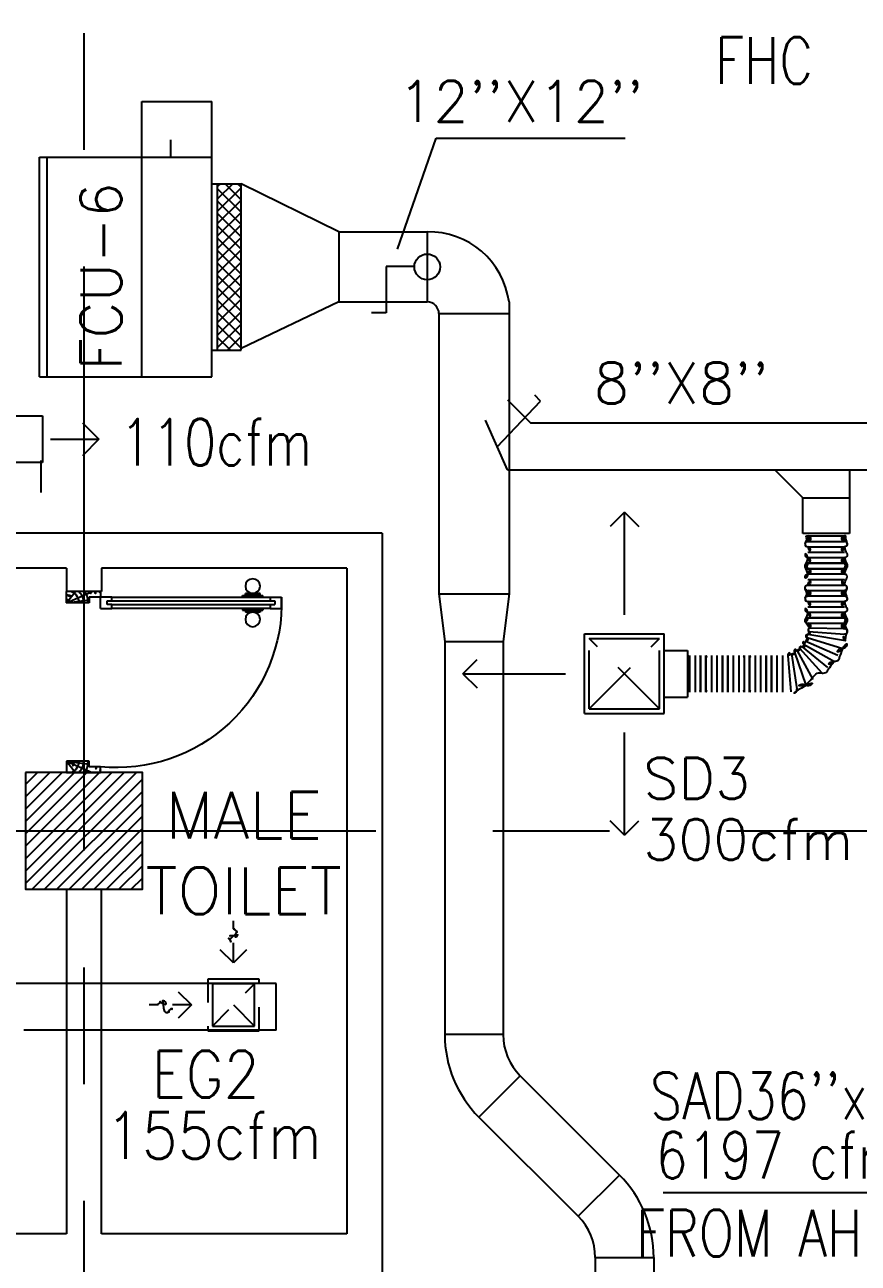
# Model space of a CAD drawing. Extents: x 417866230.2 to 417866327.8, y 43498045.5 to 43498135.4.
# Drawn here: x 417866255.94 to 417866259.51, y 43498098.47 to 43498103.77 of the extents above; entities that cross this region are included whole.
import ezdxf
from ezdxf.enums import TextEntityAlignment as Align

# ---------------------------------------------------------------- set-up
doc = ezdxf.new("R2010")
doc.units = 0
doc.header["$MEASUREMENT"] = 0
doc.linetypes.add('CENTERX2', pattern=[4, 2.5, -0.5, 0.5, -0.5])
doc.linetypes.add('HIDDEN', pattern=[0.375, 0.25, -0.125])
doc.layers.get('0').update_dxf_attribs({"linetype": 'CONTINUOUS'})
for name, color, linetype in [('AXES', 11, 'CENTERX2'), ('COL', 9, 'CONTINUOUS'), ('DOOR', 9, 'CONTINUOUS'), ('DUCT', 6, 'CONTINUOUS'), ('EXDUCT', 10, 'CONTINUOUS'), ('FCU', 6, 'CONTINUOUS'), ('FHC', 9, 'CONTINUOUS'), ('HAT', 12, 'CONTINUOUS'), ('M-AC-FLEX', 3, 'CONTINUOUS'), ('M-EGU.', 2, 'CONTINUOUS'), ('RM-NAME', 9, 'CONTINUOUS'), ('SCD', 2, 'CONTINUOUS'), ('SHAFT', 9, 'CONTINUOUS'), ('WALL', 4, 'CONTINUOUS')]:
    doc.layers.add(name, color=color, linetype=linetype)
doc.styles.add('ROMANS', font='ROMANS.shx', dxfattribs={"width": 0.6})

# ---------------------------------------------------------------- blocks, each defined once
blk = doc.blocks.new('RM1')
at = {"layer": 'RM-NAME', "style": 'ROMANS'}
for tag, p in [('ROOMNAME1', (0, 323.8)), ('ROOMNAME2', (0, 0))]:
    blk.add_attdef(tag, text='', height=200, dxfattribs=at).set_placement(p, align=Align.MIDDLE)
blk = doc.blocks.new('*X94')
at = {"color": 0}
for p, q in [((38539.2, 47926.1), (39014.2, 48401)), ((38539.2, 47979.1), (38961.1, 48401)), ((38539.2, 48032.1), (38908.1, 48401)), ((38539.2, 48085.2), (38855.1, 48401)), ((38539.2, 48138.2), (38802, 48401)), ((38539.2, 48191.2), (38749, 48401)), ((38539.2, 48244.3), (38696, 48401)), ((38539.2, 48297.3), (38642.9, 48401)), ((38539.2, 48350.3), (38589.9, 48401)), ((38567.2, 47901), (39039.2, 48373)), ((38620.2, 47901), (39039.2, 48320)), ((38673.3, 47901), (39039.2, 48267)), ((38726.3, 47901), (39039.2, 48213.9)), ((38779.3, 47901), (39039.2, 48160.9)), ((38832.4, 47901), (39039.2, 48107.9)), ((38885.4, 47901), (39039.2, 48054.8)), ((38938.4, 47901), (39039.2, 48001.8)), ((38991.5, 47901), (39039.2, 47948.8))]:
    blk.add_line(p, q, dxfattribs=at)
blk = doc.blocks.new('COL50')
at = {"layer": 'COL'}
blk.add_lwpolyline([(-250, 250), (-250, -250), (250, -250), (250, 250)], close=True, dxfattribs=at)
blk = doc.blocks.new('A$C3CD36B94')
at = {"layer": 'DOOR', "color": 0, "linetype": 'ByBlock'}
for p, q in [((105.9, 950.4), (55.9, 950.4)), ((55.9, 800.4), (55.9, 950.4)), ((105.9, 850.4), (105.9, 950.4)), ((805.9, 950.4), (855.9, 950.4)), ((805.9, 850.4), (805.9, 950.4)), ((855.9, 800.4), (855.9, 950.4)), ((855.9, 950.4), (855.9, 800.4)), ((80.9, 850.4), (105.9, 850.4)), ((80.9, 800.4), (80.9, 850.4)), ((830.9, 850.4), (805.9, 850.4)), ((830.9, 800.4), (830.9, 850.4)), ((55.9, 800.4), (80.9, 800.4)), ((130.9, 800.4), (80.9, 800.4)), ((80.9, 750.4), (80.9, 800.4)), ((113.9, 770.4), (97.9, 770.4)), ((97.9, 770.4), (97.9, 750.4)), ((113.9, 750.4), (113.9, 770.4)), ((130.9, 800.4), (130.9, 750.4)), ((855.9, 800.4), (830.9, 800.4)), ((97.9, 750.4), (80.9, 750.4)), ((130.9, 750.4), (113.9, 750.4)), ((73.7, 172.8), (73.7, 82.8)), ((80.9, 172.8), (73.7, 172.8)), ((130.9, 172.8), (138.1, 172.8)), ((138.1, 172.8), (138.1, 82.8)), ((64.7, 95.4), (64.7, 160.2)), ((73.7, 160.2), (64.7, 160.2)), ((73.7, 95.4), (73.7, 160.2)), ((138.1, 95.4), (138.1, 160.2)), ((138.1, 160.2), (147.1, 160.2)), ((147.1, 95.4), (147.1, 160.2)), ((73.7, 95.4), (64.7, 95.4)), ((80.9, 82.8), (73.7, 82.8)), ((130.9, 82.8), (138.1, 82.8)), ((138.1, 95.4), (147.1, 95.4)), ((80.9, 50.4), (80.9, 0.4)), ((80.9, 50.4), (97.9, 50.4)), ((130.9, 0.4), (80.9, 0.4)), ((80.9, 0.4), (130.9, 0.4)), ((97.9, 50.4), (97.9, 30.4)), ((97.9, 30.4), (113.9, 30.4)), ((113.9, 50.4), (113.9, 30.4)), ((113.9, 50.4), (130.9, 50.4)), ((130.9, 50.4), (130.9, 0.4))]:
    blk.add_line(p, q, dxfattribs=at)
at = {"layer": 'DOOR', "color": 9, "linetype": 'ByBlock'}
for p, q in [((105.9, 950.4), (55.9, 910.3)), ((105.9, 950.4), (55.9, 836.7)), ((105.9, 950.4), (92.6, 850.4)), ((805.9, 950.4), (819.3, 850.4)), ((805.9, 950.4), (855.9, 836.7)), ((805.9, 950.4), (855.9, 910.3))]:
    blk.add_line(p, q, dxfattribs=at)
at = {"layer": 'DOOR', "linetype": 'ByBlock'}
for p, q in [((80.9, 750.4), (80.9, 50.4)), ((97.9, 750.4), (97.9, 50.4)), ((113.9, 750.4), (113.9, 50.4)), ((130.9, 50.4), (130.9, 750.4))]:
    blk.add_line(p, q, dxfattribs=at)
at = {"layer": 'DOOR', "color": 0, "linetype": 'ByBlock'}
for centre in [(32.4, 127.8), (179.5, 127.8)]:
    blk.add_circle(centre, 32.4, dxfattribs=at)
at = {"layer": 'DOOR', "color": 9, "linetype": 'ByBlock'}
for centre, radius, start, end in [((105.9, 950.4), 34.4, 180, 270), ((105.9, 950.4), 14.4, 180, 270), ((805.9, 950.4), 34.4, 270, 0), ((805.9, 950.4), 14.4, 270, 0), ((105.9, 950.4), 54.4, 203.2074, 270), ((105.9, 950.4), 74.4, 227.7764, 270), ((805.9, 950.4), 54.4, 270, 336.7926), ((805.9, 950.4), 74.4, 270, 312.2236), ((105.9, 950.4), 94.4, 238.0182, 270), ((105.9, 950.4), 114.4, 244.0838, 257.3774), ((105.9, 950.4), 134.4, 248.1598, 259.28), ((805.9, 950.4), 94.4, 270, 301.9818), ((805.9, 950.4), 134.4, 280.72, 291.8402), ((105.9, 950.4), 154.4, 251.1053, 256.2858), ((805.9, 950.4), 154.4, 283.7142, 288.8947)]:
    blk.add_arc(centre, radius, start, end, dxfattribs=at)
at = {"layer": 'DOOR', "linetype": 'HIDDEN', "ltscale": 0.5}
blk.add_arc((105.9, 728.6), 728.6, 268.0335, 5.6617, dxfattribs=at)
blk = doc.blocks.new('9RCD')
at = {"color": 2}
blk.add_line((0, 407), (0, 450), dxfattribs=at)
at = {"layer": 'M-EGU.'}
for p, q in [((0, 225), (0, 331.9)), ((0, 225), (-70.7, 295.7)), ((70.7, 295.7), (0, 225)), ((-295.7, 70.7), (-225, 0)), ((112.5, 112.5), (-112.5, 112.5)), ((-112.5, 112.5), (-112.5, -112.5)), ((112.5, -112.5), (112.5, 112.5)), ((-225, 0), (-326.1, 0)), ((-225, 0), (-295.7, -70.7)), ((-112.5, -112.5), (112.5, -112.5))]:
    blk.add_line(p, q, dxfattribs=at)
at = {"layer": 'M-EGU.', "linetype": 'HIDDEN'}
for p, q in [((137.5, 137.5), (-137.5, 137.5)), ((-137.5, 137.5), (-137.5, -137.5)), ((137.5, -137.5), (137.5, 137.5)), ((-112.5, -112.5), (112.5, 112.5)), ((-137.5, -137.5), (137.5, -137.5))]:
    blk.add_line(p, q, dxfattribs=at)
at = {"layer": 'M-EGU.', "color": 2}
blk.add_line((-405.7, 0), (-450, 0), dxfattribs=at)
blk.add_lwpolyline([(0, 407, -0.187862), (18.4, 395.6, -0.202645), (23.4, 376.1, -0.616915), (-1.7, 368, 0.668708), (-25.3, 358.4, 0.194285), (-18.2, 340.4, 0.186051), (0, 331.9)], format="xyb", dxfattribs=at)
at = {"layer": 'M-EGU.'}
blk.add_lwpolyline([(-405.7, 0, -0.1324), (-394.5, 16.1, -0.15664), (-379.1, 22.4, -0.736612), (-366.5, -9, 0.774232), (-352.6, -39.4, 0.203349), (-331.5, -25.7, 0.193808), (-326.1, 0)], format="xyb", dxfattribs=at)
blk = doc.blocks.new('*X118')
at = {"color": 0}
for p, q in [((23911.7, -1650.2), (23966, -1595.9)), ((23911.7, -1597.2), (23912.9, -1595.9)), ((23969.8, -1695.9), (23911.7, -1637.8)), ((23919, -1695.9), (24019, -1595.9)), ((24022.8, -1695.9), (23922.8, -1595.9)), ((23972, -1695.9), (24072, -1595.9)), ((24075.9, -1695.9), (23975.9, -1595.9)), ((24025.1, -1695.9), (24125.1, -1595.9)), ((24128.9, -1695.9), (24028.9, -1595.9)), ((24078.1, -1695.9), (24178.1, -1595.9)), ((24181.9, -1695.9), (24081.9, -1595.9)), ((24131.1, -1695.9), (24231.1, -1595.9)), ((24235, -1695.9), (24135, -1595.9)), ((24184.2, -1695.9), (24284.2, -1595.9)), ((24288, -1695.9), (24188, -1595.9)), ((24237.2, -1695.9), (24337.2, -1595.9)), ((24341, -1695.9), (24241, -1595.9)), ((24290.2, -1695.9), (24390.2, -1595.9)), ((24394.1, -1695.9), (24294.1, -1595.9)), ((24343.3, -1695.9), (24443.3, -1595.9)), ((24447.1, -1695.9), (24347.1, -1595.9)), ((24396.3, -1695.9), (24496.3, -1595.9)), ((24500.1, -1695.9), (24400.1, -1595.9)), ((24449.3, -1695.9), (24549.3, -1595.9)), ((24553.2, -1695.9), (24453.2, -1595.9)), ((24502.4, -1695.9), (24602.4, -1595.9)), ((24606.2, -1695.9), (24506.2, -1595.9)), ((24555.4, -1695.9), (24623.7, -1627.6)), ((24623.7, -1660.4), (24559.2, -1595.9)), ((24623.7, -1607.4), (24612.3, -1595.9)), ((23916.8, -1695.9), (23911.7, -1690.9)), ((24608.4, -1695.9), (24623.7, -1680.7))]:
    blk.add_line(p, q, dxfattribs=at)

msp = doc.modelspace()

# ---------------------------------------------------------------- hatches: boundary and pattern name
at = {"layer": 'FHC', "linetype": 'ByBlock', "ltscale": 0.3}
h = msp.add_hatch(dxfattribs=at)
h.set_pattern_fill('ANSI32', color=256, scale=175, style=0)
h.set_pattern_definition([(44.999998, (417866026.43067, 43498072.771076), (-0.046403885, 0.046403882), []), (44.999998, (417866026.461606, 43498072.771076), (-0.046403885, 0.046403882), [])])
h.paths.add_polyline_path([(417866259.5469, 43498103.8221), (417866259.5469, 43498104.0121), (417866258.6269, 43498104.0121), (417866258.6269, 43498103.8221)])
h.paths.add_polyline_path([(417866258.4143, 43498103.401), (417866258.4143, 43498103.8218), (417866258.6768, 43498103.8218), (417866258.6768, 43498103.401)], flags=9)

# ---------------------------------------------------------------- linework, layer by layer
at = {"layer": 'AXES'}
for p, q in [((417866256.1969, 43498056.2378), (417866256.1969, 43498134.7153)), ((417866230.9454, 43498100.3221), (417866300.0369, 43498100.3221))]:
    msp.add_line(p, q, dxfattribs=at)
at = {"layer": 'DUCT', "color": 4}
for p, q in [((417866257.5382, 43498102.8122), (417866257.7043, 43498103.2885)), ((417866257.7043, 43498103.2885), (417866258.5118, 43498103.2885))]:
    msp.add_line(p, q, dxfattribs=at)
at = {"layer": 'DUCT'}
for p, q in [((417866257.2877, 43498102.8867), (417866256.8687, 43498103.0927)), ((417866257.2877, 43498102.8867), (417866257.6654, 43498102.8867)), ((417866257.2877, 43498102.8867), (417866257.2877, 43498102.5867)), ((417866257.6654, 43498102.8867), (417866257.6654, 43498102.5867)), ((417866257.2877, 43498102.5867), (417866256.8687, 43498102.388)), ((417866257.2877, 43498102.5867), (417866257.6654, 43498102.5867)), ((417866258.0154, 43498102.5867), (417866258.0154, 43498101.3371)), ((417866257.7154, 43498102.5367), (417866258.0154, 43498102.5367)), ((417866257.7154, 43498102.5367), (417866257.7154, 43498101.3371)), ((417866258.1497, 43498102.1624), (417866258.1264, 43498102.1882)), ((417866257.965, 43498101.9669), (417866258.1497, 43498102.1624)), ((417866258.009, 43498102.1678), (417866258.109, 43498102.0678)), ((417866258.1497, 43498102.1624), (417866258.1497, 43498102.1624)), ((417866255.8401, 43498102.0987), (417866256.0192, 43498102.0987)), ((417866256.0192, 43498102.0987), (417866256.0192, 43498101.8987)), ((417866258.009, 43498101.8678), (417866257.9147, 43498102.0805)), ((417866259.5538, 43498102.0678), (417866258.109, 43498102.0678)), ((417866256.0192, 43498101.8987), (417866255.8401, 43498101.8987)), ((417866258.009, 43498101.8678), (417866259.5538, 43498101.8678)), ((417866259.1521, 43498101.8678), (417866259.2721, 43498101.7478)), ((417866259.4721, 43498101.8678), (417866259.4721, 43498101.5949)), ((417866259.2721, 43498101.5949), (417866259.2721, 43498101.7478)), ((417866259.2721, 43498101.7478), (417866259.4721, 43498101.7478)), ((417866259.4721, 43498101.5949), (417866259.2721, 43498101.5949)), ((417866257.7154, 43498101.3371), (417866258.0154, 43498101.3371)), ((417866257.7154, 43498101.3371), (417866257.7404, 43498101.133)), ((417866258.0154, 43498101.3371), (417866257.9904, 43498101.133)), ((417866257.7404, 43498101.133), (417866257.7404, 43498099.4499)), ((417866257.7404, 43498101.133), (417866257.9904, 43498101.133)), ((417866257.9904, 43498101.133), (417866257.9904, 43498099.4499)), ((417866257.9904, 43498099.4499), (417866257.7404, 43498099.4499)), ((417866258.0636, 43498099.2731), (417866257.8868, 43498099.0964)), ((417866258.0636, 43498099.2731), (417866258.4879, 43498098.8488)), ((417866257.8868, 43498099.0964), (417866258.3111, 43498098.6721)), ((417866258.3111, 43498098.6721), (417866258.4879, 43498098.8488)), ((417866258.3843, 43498098.4953), (417866258.3843, 43498091.5377)), ((417866258.3843, 43498098.4953), (417866258.6343, 43498098.4953)), ((417866258.6343, 43498098.4953), (417866258.6343, 43498091.5377))]:
    msp.add_line(p, q, dxfattribs=at)
at = {"layer": 'DUCT', "color": 2}
for p, q in [((417866257.4895, 43498102.7381), (417866257.4895, 43498102.5402)), ((417866257.6086, 43498102.7381), (417866257.4895, 43498102.7381)), ((417866257.4895, 43498102.5402), (417866257.4276, 43498102.5402))]:
    msp.add_line(p, q, dxfattribs=at)
at = {"layer": 'DUCT', "linetype": 'Continuous'}
msp.add_line((417866259.4721, 43498101.5949), (417866259.2721, 43498101.5949), dxfattribs=at)
at = {"layer": 'DUCT', "color": 2}
msp.add_circle((417866257.6654, 43498102.7367), 0.0551, dxfattribs=at)
at = {"layer": 'DUCT'}
for centre, radius, start, end in [((417866257.6722, 43498102.5405), 0.3462, 7.6625, 91.1349), ((417866257.6654, 43498102.5367), 0.05, 0, 90), ((417866258.2404, 43498099.4499), 0.5, 180, 225), ((417866258.2404, 43498099.4499), 0.25, 180, 225), ((417866258.1343, 43498098.4953), 0.5, 0, 45), ((417866258.1343, 43498098.4953), 0.25, 0, 45)]:
    msp.add_arc(centre, radius, start, end, dxfattribs=at)
at = {"layer": 'EXDUCT', "linetype": 'Continuous'}
for p, q in [((417866256.013, 43498101.771), (417866256.013, 43498101.9075)), ((417866257.0194, 43498099.6691), (417866255.8401, 43498099.6691)), ((417866257.0194, 43498099.4691), (417866257.0194, 43498099.6691)), ((417866257.0194, 43498099.4691), (417866255.9401, 43498099.4691))]:
    msp.add_line(p, q, dxfattribs=at)
at = {"layer": 'EXDUCT', "color": 4, "linetype": 'Continuous'}
msp.add_line((417866260.1539, 43498098.7719), (417866258.6751, 43498098.7719), dxfattribs=at)
at = {"layer": 'FCU', "color": 3}
for p, q in [((417866256.4437, 43498103.2067), (417866256.4437, 43498103.4447)), ((417866256.4437, 43498103.4447), (417866256.7437, 43498103.4447)), ((417866256.7437, 43498103.2067), (417866256.7437, 43498103.4447)), ((417866256.5688, 43498103.2067), (417866256.5688, 43498103.28)), ((417866256.0387, 43498102.2667), (417866256.0387, 43498103.2067)), ((417866256.7437, 43498103.0927), (417866256.8687, 43498103.0927)), ((417866256.7687, 43498102.3807), (417866256.7687, 43498103.0927)), ((417866256.8687, 43498102.3807), (417866256.8687, 43498103.0927)), ((417866256.7437, 43498102.3807), (417866256.8687, 43498102.3807))]:
    msp.add_line(p, q, dxfattribs=at)
at = {"layer": 'FCU', "color": 6}
for p, q in [((417866256.0067, 43498103.2067), (417866256.7437, 43498103.2067)), ((417866256.0067, 43498102.2667), (417866256.0067, 43498103.2067)), ((417866256.4437, 43498102.2667), (417866256.4437, 43498103.2067)), ((417866256.7437, 43498102.2667), (417866256.7437, 43498103.2067)), ((417866256.0067, 43498102.2667), (417866256.7437, 43498102.2667))]:
    msp.add_line(p, q, dxfattribs=at)
at = {"layer": 'M-AC-FLEX', "color": 11}
for p, q in [((417866259.2936, 43498101.5851), (417866259.4506, 43498101.5851)), ((417866259.2936, 43498101.5851), (417866259.4506, 43498101.5851)), ((417866259.2936, 43498101.5851), (417866259.4506, 43498101.5851)), ((417866259.2936, 43498101.5851), (417866259.4506, 43498101.5851)), ((417866259.2936, 43498101.5851), (417866259.4506, 43498101.5851)), ((417866259.2936, 43498101.5851), (417866259.4506, 43498101.5851)), ((417866259.2936, 43498101.5851), (417866259.4506, 43498101.5851)), ((417866259.2936, 43498101.5851), (417866259.4506, 43498101.5851)), ((417866259.2936, 43498101.5616), (417866259.4506, 43498101.5616)), ((417866259.2936, 43498101.5616), (417866259.4506, 43498101.5616)), ((417866259.2936, 43498101.5616), (417866259.4506, 43498101.5616)), ((417866259.2936, 43498101.5616), (417866259.4506, 43498101.5616)), ((417866259.2936, 43498101.5616), (417866259.4506, 43498101.5616)), ((417866259.2936, 43498101.5616), (417866259.4506, 43498101.5616)), ((417866259.2936, 43498101.5616), (417866259.4506, 43498101.5616)), ((417866259.2936, 43498101.5616), (417866259.4506, 43498101.5616)), ((417866259.2936, 43498101.5381), (417866259.4506, 43498101.5381)), ((417866259.2936, 43498101.5147), (417866259.4506, 43498101.5147)), ((417866259.4508, 43498101.4916), (417866259.2938, 43498101.4916)), ((417866259.2938, 43498101.4682), (417866259.4508, 43498101.4682)), ((417866259.2938, 43498101.4682), (417866259.4508, 43498101.4682)), ((417866259.4508, 43498101.4682), (417866259.2938, 43498101.4682)), ((417866259.2938, 43498101.4447), (417866259.4508, 43498101.4447)), ((417866259.4508, 43498101.4447), (417866259.2938, 43498101.4447)), ((417866259.2938, 43498101.4447), (417866259.4508, 43498101.4447)), ((417866259.2936, 43498101.3982), (417866259.4506, 43498101.3982)), ((417866259.4508, 43498101.4212), (417866259.2938, 43498101.4212)), ((417866259.2936, 43498101.3747), (417866259.4506, 43498101.3747)), ((417866259.2936, 43498101.3513), (417866259.4506, 43498101.3513)), ((417866259.2936, 43498101.3513), (417866259.4506, 43498101.3513)), ((417866259.2936, 43498101.3513), (417866259.4506, 43498101.3513)), ((417866259.2936, 43498101.3513), (417866259.4506, 43498101.3513)), ((417866259.2936, 43498101.3513), (417866259.4506, 43498101.3513)), ((417866259.2936, 43498101.3513), (417866259.4506, 43498101.3513)), ((417866259.2936, 43498101.3513), (417866259.4506, 43498101.3513)), ((417866259.2936, 43498101.3513), (417866259.4506, 43498101.3513)), ((417866259.2936, 43498101.3278), (417866259.4506, 43498101.3278)), ((417866259.2936, 43498101.3278), (417866259.4506, 43498101.3278)), ((417866259.2936, 43498101.3278), (417866259.4506, 43498101.3278)), ((417866259.2936, 43498101.3278), (417866259.4506, 43498101.3278)), ((417866259.2936, 43498101.3278), (417866259.4506, 43498101.3278)), ((417866259.2936, 43498101.3278), (417866259.4506, 43498101.3278)), ((417866259.2936, 43498101.3278), (417866259.4506, 43498101.3278)), ((417866259.2936, 43498101.3278), (417866259.4506, 43498101.3278)), ((417866259.2936, 43498101.3043), (417866259.4506, 43498101.3043)), ((417866259.2936, 43498101.2809), (417866259.4506, 43498101.2809)), ((417866259.4508, 43498101.2578), (417866259.2938, 43498101.2578)), ((417866259.2938, 43498101.2344), (417866259.4508, 43498101.2344)), ((417866259.4508, 43498101.2344), (417866259.2938, 43498101.2344)), ((417866259.2938, 43498101.2109), (417866259.4508, 43498101.2109)), ((417866259.2984, 43498101.1764), (417866259.4508, 43498101.164)), ((417866259.4508, 43498101.1874), (417866259.3004, 43498101.1895)), ((417866259.285, 43498101.1349), (417866259.4229, 43498101.0741)), ((417866259.2904, 43498101.1495), (417866259.4434, 43498101.1036)), ((417866259.2934, 43498101.1641), (417866259.4547, 43498101.137)), ((417866258.7882, 43498101.073), (417866258.7882, 43498100.916)), ((417866258.7882, 43498101.073), (417866258.7882, 43498100.916)), ((417866258.7882, 43498101.073), (417866258.7882, 43498100.916)), ((417866258.7882, 43498100.9158), (417866258.7882, 43498101.0728)), ((417866258.8116, 43498101.073), (417866258.8116, 43498100.916)), ((417866258.8116, 43498101.073), (417866258.8116, 43498100.916)), ((417866258.8351, 43498101.073), (417866258.8351, 43498100.916)), ((417866258.8351, 43498101.073), (417866258.8351, 43498100.916)), ((417866258.8351, 43498100.9158), (417866258.8351, 43498101.0728)), ((417866258.8351, 43498100.9158), (417866258.8351, 43498101.0728)), ((417866258.8581, 43498101.073), (417866258.8581, 43498100.916)), ((417866258.8581, 43498101.073), (417866258.8581, 43498100.916)), ((417866258.8581, 43498100.9158), (417866258.8581, 43498101.0728)), ((417866258.8581, 43498100.9158), (417866258.8581, 43498101.0728)), ((417866258.8816, 43498101.073), (417866258.8816, 43498100.916)), ((417866258.8816, 43498101.073), (417866258.8816, 43498100.916)), ((417866258.9051, 43498101.073), (417866258.9051, 43498100.916)), ((417866258.9051, 43498101.073), (417866258.9051, 43498100.916)), ((417866258.9285, 43498101.073), (417866258.9285, 43498100.916)), ((417866258.9285, 43498101.073), (417866258.9285, 43498100.916)), ((417866258.9285, 43498100.9158), (417866258.9285, 43498101.0728)), ((417866258.9285, 43498100.9158), (417866258.9285, 43498101.0728)), ((417866258.9516, 43498101.073), (417866258.9516, 43498100.916)), ((417866258.9516, 43498101.073), (417866258.9516, 43498100.916)), ((417866258.9516, 43498100.9158), (417866258.9516, 43498101.0728)), ((417866258.9516, 43498100.9158), (417866258.9516, 43498101.0728)), ((417866258.975, 43498101.073), (417866258.975, 43498100.916)), ((417866258.975, 43498101.073), (417866258.975, 43498100.916)), ((417866258.9985, 43498101.073), (417866258.9985, 43498100.916)), ((417866258.9985, 43498101.073), (417866258.9985, 43498100.916)), ((417866259.022, 43498101.073), (417866259.022, 43498100.916)), ((417866259.045, 43498101.073), (417866259.045, 43498100.916)), ((417866259.045, 43498101.073), (417866259.045, 43498100.916)), ((417866259.045, 43498100.9158), (417866259.045, 43498101.0728)), ((417866259.045, 43498100.9158), (417866259.045, 43498101.0728)), ((417866259.0685, 43498101.073), (417866259.0685, 43498100.916)), ((417866259.0685, 43498101.073), (417866259.0685, 43498100.916)), ((417866259.092, 43498101.073), (417866259.092, 43498100.916)), ((417866259.092, 43498101.073), (417866259.092, 43498100.916)), ((417866259.1154, 43498101.073), (417866259.1154, 43498100.916)), ((417866259.1154, 43498100.9158), (417866259.1154, 43498101.0728)), ((417866259.1385, 43498101.073), (417866259.1385, 43498100.916)), ((417866259.1385, 43498100.9158), (417866259.1385, 43498101.0728)), ((417866259.1619, 43498101.073), (417866259.1619, 43498100.916)), ((417866259.1854, 43498101.073), (417866259.1854, 43498100.916)), ((417866259.2089, 43498101.073), (417866259.2208, 43498100.9168)), ((417866259.2244, 43498101.0808), (417866259.2465, 43498100.9309)), ((417866259.2372, 43498101.0879), (417866259.2856, 43498100.9453)), ((417866259.2466, 43498101.0959), (417866259.3159, 43498100.9696)), ((417866259.2583, 43498101.1041), (417866259.3533, 43498100.9982)), ((417866259.2695, 43498101.1098), (417866259.3774, 43498101.0218)), ((417866259.2778, 43498101.1196), (417866259.4074, 43498101.0475))]:
    msp.add_line(p, q, dxfattribs=at)
at = {"layer": 'M-AC-FLEX'}
for points in [[(417866259.2936, 43498101.5851, -1), (417866259.2936, 43498101.5616, 0.623355), (417866259.2843, 43498101.5427, 0.623355)], [(417866259.2936, 43498101.5851, -1), (417866259.2936, 43498101.5616, 1), (417866259.2936, 43498101.5381, -1), (417866259.2936, 43498101.5147, 0.008922), (417866259.2932, 43498101.5147, 0.008922)], [(417866259.2936, 43498101.5851, -1), (417866259.2936, 43498101.5616, 0.67797), (417866259.2855, 43498101.5414, 0.67797)], [(417866259.2936, 43498101.5616, 1), (417866259.2936, 43498101.5851, -0.366672), (417866259.282, 43498101.5949, -0.366672)], [(417866259.2936, 43498101.5616, 1.000797), (417866259.2936, 43498101.5851, -0.366672), (417866259.282, 43498101.5949, -0.366672)], [(417866259.2936, 43498101.5616, 1), (417866259.2936, 43498101.5851, -0.204245), (417866259.2851, 43498101.5887, -0.204245)], [(417866259.2851, 43498101.5887, 0.204245), (417866259.2936, 43498101.5851)], [(417866259.2936, 43498101.5616, 1), (417866259.2936, 43498101.5851, -0.204245), (417866259.2851, 43498101.5887, -0.204245)], [(417866259.2851, 43498101.5887, 0.204245), (417866259.2936, 43498101.5851)], [(417866259.2936, 43498101.5616, 1), (417866259.2936, 43498101.5851, -0.204245), (417866259.2851, 43498101.5887, -0.204245)], [(417866259.2851, 43498101.5887, 0.204245), (417866259.2936, 43498101.5851)], [(417866259.2936, 43498101.5616, 1), (417866259.2936, 43498101.5851, -0.204245), (417866259.2851, 43498101.5887, -0.204245)], [(417866259.2851, 43498101.5887, 0.204245), (417866259.2936, 43498101.5851)], [(417866259.2936, 43498101.5851, -1), (417866259.2936, 43498101.5616, 0.204245), (417866259.2851, 43498101.558, 0.204245)], [(417866259.2936, 43498101.5851, -1), (417866259.2936, 43498101.5616, 0.204245), (417866259.2851, 43498101.558, 0.204245)], [(417866259.2936, 43498101.5851, -1), (417866259.2936, 43498101.5616, 0.204245), (417866259.2851, 43498101.558, 0.204245)], [(417866259.2936, 43498101.5851, -1), (417866259.2936, 43498101.5616, 0.204245), (417866259.2851, 43498101.558, 0.204245)], [(417866259.2851, 43498101.558, -0.204245), (417866259.2936, 43498101.5616)], [(417866259.2851, 43498101.558, -0.204245), (417866259.2936, 43498101.5616)], [(417866259.2851, 43498101.558, -0.204245), (417866259.2936, 43498101.5616)], [(417866259.2851, 43498101.558, -0.204245), (417866259.2936, 43498101.5616)], [(417866259.4506, 43498101.5616, -1), (417866259.4506, 43498101.5851, 0.366673), (417866259.4622, 43498101.5949, 0.366673)], [(417866259.4506, 43498101.5616, -1.000797), (417866259.4506, 43498101.5851, 0.366673), (417866259.4622, 43498101.5949, 0.366673)], [(417866259.4506, 43498101.5616, -1), (417866259.4506, 43498101.5851, 0.204245), (417866259.4591, 43498101.5887, 0.204245)], [(417866259.4506, 43498101.5616, -1), (417866259.4506, 43498101.5851, 0.204245), (417866259.4591, 43498101.5887, 0.204245)], [(417866259.4506, 43498101.5616, -1), (417866259.4506, 43498101.5851, 0.204245), (417866259.4591, 43498101.5887, 0.204245)], [(417866259.4506, 43498101.5616, -1), (417866259.4506, 43498101.5851, 0.204245), (417866259.4591, 43498101.5887, 0.204245)], [(417866259.4506, 43498101.5851, 1), (417866259.4506, 43498101.5616, -0.204245), (417866259.4591, 43498101.558, -0.204245)], [(417866259.4506, 43498101.5851, 1), (417866259.4506, 43498101.5616, -0.623356), (417866259.4599, 43498101.5427, -0.623356)], [(417866259.4506, 43498101.5851, 1), (417866259.4506, 43498101.5616, -0.204245), (417866259.4591, 43498101.558, -0.204245)], [(417866259.4506, 43498101.5851, 1), (417866259.4506, 43498101.5616, -1), (417866259.4506, 43498101.5381, 1), (417866259.4506, 43498101.5147, -1.018005), (417866259.4506, 43498101.4916)], [(417866259.4506, 43498101.5851, 1), (417866259.4506, 43498101.5616, -0.204245), (417866259.4591, 43498101.558, -0.204245)], [(417866259.4506, 43498101.5851, 1), (417866259.4506, 43498101.5616, -0.204245), (417866259.4591, 43498101.558, -0.204245)], [(417866259.4506, 43498101.5851, 1), (417866259.4506, 43498101.5616, -0.67797), (417866259.4587, 43498101.5414, -0.67797)], [(417866259.4591, 43498101.5887, -0.204245), (417866259.4506, 43498101.5851)], [(417866259.4591, 43498101.5887, -0.204245), (417866259.4506, 43498101.5851)], [(417866259.4591, 43498101.5887, -0.204245), (417866259.4506, 43498101.5851)], [(417866259.4591, 43498101.5887, -0.204245), (417866259.4506, 43498101.5851)], [(417866259.4591, 43498101.558, 0.204245), (417866259.4506, 43498101.5616)], [(417866259.4591, 43498101.558, 0.204245), (417866259.4506, 43498101.5616)], [(417866259.4591, 43498101.558, 0.204245), (417866259.4506, 43498101.5616)], [(417866259.4591, 43498101.558, 0.204245), (417866259.4506, 43498101.5616)], [(417866259.2938, 43498101.4916, -0.999838), (417866259.2934, 43498101.5147)], [(417866259.2938, 43498101.4916, -1), (417866259.2938, 43498101.4682, 1), (417866259.2938, 43498101.4447)], [(417866259.2938, 43498101.4447, -1), (417866259.2938, 43498101.4682)], [(417866259.2938, 43498101.4212, 1), (417866259.2938, 43498101.4447, -1), (417866259.2938, 43498101.4682)], [(417866259.2938, 43498101.4682, 1), (417866259.2938, 43498101.4447)], [(417866259.2934, 43498101.4916, 0.004461), (417866259.2936, 43498101.4916)], [(417866259.4508, 43498101.4682, -1), (417866259.4508, 43498101.4916)], [(417866259.4508, 43498101.4916, 1), (417866259.4508, 43498101.4682, -1), (417866259.4508, 43498101.4447)], [(417866259.4508, 43498101.4212, -1), (417866259.4508, 43498101.4447, 1), (417866259.4508, 43498101.4682)], [(417866259.4508, 43498101.4447, 1), (417866259.4508, 43498101.4212)], [(417866259.4508, 43498101.4447, 1), (417866259.4508, 43498101.4682)], [(417866259.4508, 43498101.4682, -1), (417866259.4508, 43498101.4447)], [(417866259.4508, 43498101.4682, -1), (417866259.4508, 43498101.4447)], [(417866259.4508, 43498101.4447, 1), (417866259.4508, 43498101.4682)], [(417866259.2936, 43498101.3278, 1), (417866259.2936, 43498101.3513, -1), (417866259.2936, 43498101.3747, 1), (417866259.2936, 43498101.3982, -0.008922), (417866259.2932, 43498101.3982, -0.008922)], [(417866259.2938, 43498101.4212, 0.999838), (417866259.2934, 43498101.3982)], [(417866259.2934, 43498101.4212, -0.004461), (417866259.2936, 43498101.4212)], [(417866259.4506, 43498101.3278, -1), (417866259.4506, 43498101.3513, 1), (417866259.4506, 43498101.3747, -1), (417866259.4506, 43498101.3982, 1.018005), (417866259.4506, 43498101.4212)], [(417866259.2936, 43498101.3278, 1), (417866259.2936, 43498101.3513, -0.67797), (417866259.2855, 43498101.3715, -0.67797)], [(417866259.2936, 43498101.3278, 1), (417866259.2936, 43498101.3513, -0.623355), (417866259.2843, 43498101.3702, -0.623355)], [(417866259.2936, 43498101.3513, -1), (417866259.2936, 43498101.3278, 1), (417866259.2936, 43498101.3043, -1), (417866259.2936, 43498101.2809, 0.008922), (417866259.2932, 43498101.2809, 0.008922)], [(417866259.2936, 43498101.3513, -1), (417866259.2936, 43498101.3278, 0.67797), (417866259.2855, 43498101.3076, 0.67797)], [(417866259.2936, 43498101.3513, -1), (417866259.2936, 43498101.3278, 0.623355), (417866259.2843, 43498101.3089, 0.623355)], [(417866259.2936, 43498101.3278, 1), (417866259.2936, 43498101.3513, -0.204245), (417866259.2851, 43498101.3549, -0.204245)], [(417866259.2851, 43498101.3549, 0.204245), (417866259.2936, 43498101.3513)], [(417866259.2936, 43498101.3278, 1), (417866259.2936, 43498101.3513, -0.204245), (417866259.2851, 43498101.3549, -0.204245)], [(417866259.2851, 43498101.3549, 0.204245), (417866259.2936, 43498101.3513)], [(417866259.2936, 43498101.3278, 1), (417866259.2936, 43498101.3513, -0.204245), (417866259.2851, 43498101.3549, -0.204245)], [(417866259.2851, 43498101.3549, 0.204245), (417866259.2936, 43498101.3513)], [(417866259.2936, 43498101.3278, 1), (417866259.2936, 43498101.3513, -0.204245), (417866259.2851, 43498101.3549, -0.204245)], [(417866259.2851, 43498101.3549, 0.204245), (417866259.2936, 43498101.3513)], [(417866259.2936, 43498101.3513, -1), (417866259.2936, 43498101.3278, 0.204245), (417866259.2851, 43498101.3242, 0.204245)], [(417866259.2936, 43498101.3513, -1), (417866259.2936, 43498101.3278, 0.204245), (417866259.2851, 43498101.3242, 0.204245)], [(417866259.2936, 43498101.3513, -1), (417866259.2936, 43498101.3278, 0.204245), (417866259.2851, 43498101.3242, 0.204245)], [(417866259.2936, 43498101.3513, -1), (417866259.2936, 43498101.3278, 0.204245), (417866259.2851, 43498101.3242, 0.204245)], [(417866259.4506, 43498101.3278, -1), (417866259.4506, 43498101.3513, 0.67797), (417866259.4587, 43498101.3715, 0.67797)], [(417866259.4506, 43498101.3278, -1), (417866259.4506, 43498101.3513, 0.623356), (417866259.4599, 43498101.3702, 0.623356)], [(417866259.4506, 43498101.3278, -1), (417866259.4506, 43498101.3513, 0.204245), (417866259.4591, 43498101.3549, 0.204245)], [(417866259.4506, 43498101.3278, -1), (417866259.4506, 43498101.3513, 0.204245), (417866259.4591, 43498101.3549, 0.204245)], [(417866259.4506, 43498101.3278, -1), (417866259.4506, 43498101.3513, 0.204245), (417866259.4591, 43498101.3549, 0.204245)], [(417866259.4506, 43498101.3278, -1), (417866259.4506, 43498101.3513, 0.204245), (417866259.4591, 43498101.3549, 0.204245)], [(417866259.4506, 43498101.3513, 1), (417866259.4506, 43498101.3278, -1), (417866259.4506, 43498101.3043, 1), (417866259.4506, 43498101.2809, -1.018005), (417866259.4506, 43498101.2578)], [(417866259.4506, 43498101.3513, 1), (417866259.4506, 43498101.3278, -0.204245), (417866259.4591, 43498101.3242, -0.204245)], [(417866259.4506, 43498101.3513, 1), (417866259.4506, 43498101.3278, -0.204245), (417866259.4591, 43498101.3242, -0.204245)], [(417866259.4506, 43498101.3513, 1), (417866259.4506, 43498101.3278, -0.67797), (417866259.4587, 43498101.3076, -0.67797)], [(417866259.4506, 43498101.3513, 1), (417866259.4506, 43498101.3278, -0.204245), (417866259.4591, 43498101.3242, -0.204245)], [(417866259.4506, 43498101.3513, 1), (417866259.4506, 43498101.3278, -0.623356), (417866259.4599, 43498101.3089, -0.623356)], [(417866259.4506, 43498101.3513, 1), (417866259.4506, 43498101.3278, -0.204245), (417866259.4591, 43498101.3242, -0.204245)], [(417866259.4591, 43498101.3549, -0.204245), (417866259.4506, 43498101.3513)], [(417866259.4591, 43498101.3549, -0.204245), (417866259.4506, 43498101.3513)], [(417866259.4591, 43498101.3549, -0.204245), (417866259.4506, 43498101.3513)], [(417866259.4591, 43498101.3549, -0.204245), (417866259.4506, 43498101.3513)], [(417866259.2851, 43498101.3242, -0.204245), (417866259.2936, 43498101.3278)], [(417866259.2851, 43498101.3242, -0.204245), (417866259.2936, 43498101.3278)], [(417866259.2851, 43498101.3242, -0.204245), (417866259.2936, 43498101.3278)], [(417866259.2851, 43498101.3242, -0.204245), (417866259.2936, 43498101.3278)], [(417866259.4591, 43498101.3242, 0.204245), (417866259.4506, 43498101.3278)], [(417866259.4591, 43498101.3242, 0.204245), (417866259.4506, 43498101.3278)], [(417866259.4591, 43498101.3242, 0.204245), (417866259.4506, 43498101.3278)], [(417866259.4591, 43498101.3242, 0.204245), (417866259.4506, 43498101.3278)], [(417866259.2938, 43498101.2578, -0.999838), (417866259.2934, 43498101.2809)], [(417866259.2938, 43498101.2578, -1), (417866259.2938, 43498101.2344, 1), (417866259.2938, 43498101.2109)], [(417866259.3004, 43498101.1895, 0.736653), (417866259.2938, 43498101.2109, -1), (417866259.2938, 43498101.2344)], [(417866259.2938, 43498101.2344, 1), (417866259.2938, 43498101.2109)], [(417866259.2934, 43498101.2578, 0.004461), (417866259.2936, 43498101.2578)], [(417866259.4508, 43498101.2344, -1), (417866259.4508, 43498101.2578)], [(417866259.4508, 43498101.2578, 1), (417866259.4508, 43498101.2344, -1), (417866259.4508, 43498101.2109)], [(417866259.4508, 43498101.1874, -1), (417866259.4508, 43498101.2109, 1), (417866259.4508, 43498101.2344)], [(417866259.4508, 43498101.2344, -1), (417866259.4508, 43498101.2109)], [(417866259.4508, 43498101.2109, 1), (417866259.4508, 43498101.2344)], [(417866259.2887, 43498101.1504, -0.78893), (417866259.2941, 43498101.164, 1.030272), (417866259.2984, 43498101.1764)], [(417866259.2938, 43498101.2109, -0.606794), (417866259.3034, 43498101.1924, -0.606794)], [(417866259.2984, 43498101.1764, -0.635837), (417866259.3004, 43498101.1895, -0.724161)], [(417866259.4508, 43498101.2109, 1), (417866259.4508, 43498101.1874, -1), (417866259.4508, 43498101.164)], [(417866259.4508, 43498101.2109, 0.606794), (417866259.4412, 43498101.1924, 0.606794)], [(417866259.4544, 43498101.1371, -0.575939), (417866259.4508, 43498101.164, 1), (417866259.4508, 43498101.1874)], [(417866259.2778, 43498101.1196, -0.850272), (417866259.2819, 43498101.1354, 1.072461), (417866259.2887, 43498101.1504)], [(417866259.4434, 43498101.1036, 0.665042), (417866259.4547, 43498101.137)], [(417866258.7797, 43498101.0618, 0.333341), (417866258.7882, 43498101.073, -1), (417866258.8116, 43498101.073)], [(417866258.7882, 43498101.073, -0.333341), (417866258.7797, 43498101.0618, -0.333341)], [(417866258.7797, 43498101.0618, 0.333341), (417866258.7882, 43498101.073)], [(417866258.7882, 43498101.073, -0.333341), (417866258.7797, 43498101.0618, -0.333341)], [(417866258.8116, 43498101.073, 1), (417866258.7882, 43498101.073)], [(417866258.7882, 43498101.073, -1), (417866258.8116, 43498101.073)], [(417866258.8351, 43498101.073, -1), (417866258.8116, 43498101.073, 1), (417866258.7882, 43498101.073)], [(417866258.8112, 43498101.0726, -0.00451), (417866258.8112, 43498101.0728, 1.018005), (417866258.7882, 43498101.0728)], [(417866258.8116, 43498101.073, 1), (417866258.8351, 43498101.073)], [(417866258.8351, 43498101.073, -0.412332), (417866258.8234, 43498101.0613, -0.412332)], [(417866258.8581, 43498101.0726, -0.00451), (417866258.8581, 43498101.0728, 1.018005), (417866258.8351, 43498101.0728)], [(417866258.8351, 43498101.0726, 0.00451), (417866258.8351, 43498101.0728, -1.018005), (417866258.8581, 43498101.0728)], [(417866258.8581, 43498101.073, 1), (417866258.8816, 43498101.073, -1), (417866258.9051, 43498101.073)], [(417866258.8581, 43498101.073, 0.412332), (417866258.8698, 43498101.0613, 0.412332)], [(417866258.8816, 43498101.073, -1), (417866258.8581, 43498101.073)], [(417866258.8816, 43498101.073, -1), (417866258.9051, 43498101.073)], [(417866258.9285, 43498101.073, -1), (417866258.9051, 43498101.073, 1), (417866258.8816, 43498101.073)], [(417866258.9051, 43498101.073, 1), (417866258.8816, 43498101.073)], [(417866258.9051, 43498101.073, 1), (417866258.9285, 43498101.073)], [(417866258.9285, 43498101.0726, 0.00451), (417866258.9285, 43498101.0728, -1.018005), (417866258.9516, 43498101.0728)], [(417866258.9516, 43498101.0726, -0.00451), (417866258.9516, 43498101.0728, 1.018005), (417866258.9285, 43498101.0728)], [(417866258.9516, 43498101.073, 1), (417866258.975, 43498101.073, -1), (417866258.9985, 43498101.073)], [(417866258.975, 43498101.073, -1), (417866258.9516, 43498101.073)], [(417866258.9985, 43498101.073, 1), (417866258.975, 43498101.073)], [(417866258.975, 43498101.073, -1), (417866258.9985, 43498101.073)], [(417866259.022, 43498101.073, -1), (417866258.9985, 43498101.073, 1), (417866258.975, 43498101.073)], [(417866258.9985, 43498101.073, 1), (417866259.022, 43498101.073)], [(417866259.022, 43498101.073, -0.412332), (417866259.0103, 43498101.0613, -0.412332)], [(417866259.022, 43498101.0726, 0.00451), (417866259.022, 43498101.0728, -1.018005), (417866259.045, 43498101.0728)], [(417866259.045, 43498101.0726, -0.00451), (417866259.045, 43498101.0728, 1.018005), (417866259.022, 43498101.0728)], [(417866259.045, 43498101.073, 1), (417866259.0685, 43498101.073, -1), (417866259.092, 43498101.073)], [(417866259.0685, 43498101.073, -1), (417866259.045, 43498101.073)], [(417866259.045, 43498101.073, 0.412332), (417866259.0567, 43498101.0613, 0.412332)], [(417866259.0685, 43498101.073, -1), (417866259.092, 43498101.073)], [(417866259.1154, 43498101.073, -1), (417866259.092, 43498101.073, 1), (417866259.0685, 43498101.073)], [(417866259.092, 43498101.073, 1), (417866259.0685, 43498101.073)], [(417866259.092, 43498101.073, 1), (417866259.1154, 43498101.073)], [(417866259.1385, 43498101.0726, -0.00451), (417866259.1385, 43498101.0728, 1.018005), (417866259.1154, 43498101.0728)], [(417866259.1385, 43498101.073, 1), (417866259.1619, 43498101.073, -1), (417866259.1854, 43498101.073)], [(417866259.1619, 43498101.073, -1), (417866259.1385, 43498101.073)], [(417866259.1854, 43498101.073, 1), (417866259.1619, 43498101.073)], [(417866259.1854, 43498101.073, 0.987495), (417866259.2089, 43498101.0728, 0.606794)], [(417866259.2089, 43498101.0728, -0.879519), (417866259.2244, 43498101.0808, 1.034976), (417866259.2372, 43498101.0879)], [(417866259.2372, 43498101.0879, -1.125229), (417866259.2466, 43498101.0959, 1.12511), (417866259.2576, 43498101.1054, 0.893954)], [(417866259.2576, 43498101.1054, -0.698197), (417866259.2695, 43498101.1098, 1.180405), (417866259.2778, 43498101.1196)], [(417866259.4434, 43498101.1036, 0.652763), (417866259.4229, 43498101.0741, -0.764077), (417866259.4074, 43498101.0475, 0.428567), (417866259.3774, 43498101.0218, -0.696093), (417866259.3533, 43498100.9982)], [(417866259.2856, 43498100.9453, 0.604437), (417866259.3159, 43498100.9696, -0.497993), (417866259.3533, 43498100.9982)], [(417866258.7797, 43498100.9273, -0.333341), (417866258.7882, 43498100.916, 1), (417866258.8116, 43498100.916)], [(417866258.7882, 43498100.916, 0.333341), (417866258.7797, 43498100.9273, 0.333341)], [(417866258.8351, 43498100.916, 1), (417866258.8116, 43498100.916, -1), (417866258.7882, 43498100.916)], [(417866258.7882, 43498100.916, -0.00451), (417866258.7882, 43498100.9158, 0.008922), (417866258.7882, 43498100.9154)], [(417866258.8112, 43498100.916, -0.999838), (417866258.7882, 43498100.9156)], [(417866258.7882, 43498100.916, 0.999838), (417866258.8112, 43498100.9156)], [(417866258.7882, 43498100.9156, -0.004461), (417866258.7882, 43498100.9158)], [(417866258.8112, 43498100.9156, 0.004461), (417866258.8112, 43498100.9158)], [(417866258.8112, 43498100.9158, -0.008922), (417866258.8112, 43498100.9154)], [(417866258.8351, 43498100.916, 0.412332), (417866258.8234, 43498100.9278, 0.412332)], [(417866258.8351, 43498100.916, -0.00451), (417866258.8351, 43498100.9158, 0.008922), (417866258.8351, 43498100.9154)], [(417866258.8581, 43498100.916, -0.999838), (417866258.8351, 43498100.9156)], [(417866258.8351, 43498100.916, 0.999838), (417866258.8581, 43498100.9156)], [(417866258.8351, 43498100.916, 0.999838), (417866258.8581, 43498100.9156)], [(417866258.8581, 43498100.916, -0.999838), (417866258.8351, 43498100.9156)], [(417866258.8351, 43498100.9156, -0.004461), (417866258.8351, 43498100.9158)], [(417866258.8351, 43498100.9156, -0.004461), (417866258.8351, 43498100.9158)], [(417866258.8351, 43498100.9158, 0.008922), (417866258.8351, 43498100.9154)], [(417866258.8581, 43498100.916, -0.412332), (417866258.8698, 43498100.9278, -0.412332)], [(417866258.8581, 43498100.916, -1), (417866258.8816, 43498100.916, 1), (417866258.9051, 43498100.916)], [(417866258.8581, 43498100.916, 0.00451), (417866258.8581, 43498100.9158, -0.008922), (417866258.8581, 43498100.9154)], [(417866258.8581, 43498100.9156, 0.004461), (417866258.8581, 43498100.9158)], [(417866258.8581, 43498100.9158, -0.008922), (417866258.8581, 43498100.9154)], [(417866258.8581, 43498100.9156, 0.004461), (417866258.8581, 43498100.9158)], [(417866258.9285, 43498100.916, 1), (417866258.9051, 43498100.916, -1), (417866258.8816, 43498100.916)], [(417866258.9285, 43498100.916, 0.999838), (417866258.9516, 43498100.9156)], [(417866258.9516, 43498100.916, -0.999838), (417866258.9285, 43498100.9156)], [(417866258.9285, 43498100.916, -0.00451), (417866258.9285, 43498100.9158, 0.008922), (417866258.9285, 43498100.9154)], [(417866258.9516, 43498100.916, -0.999838), (417866258.9285, 43498100.9156)], [(417866258.9285, 43498100.916, 0.999838), (417866258.9516, 43498100.9156)], [(417866258.9285, 43498100.9156, -0.004461), (417866258.9285, 43498100.9158)], [(417866258.9285, 43498100.9158, 0.008922), (417866258.9285, 43498100.9154)], [(417866258.9285, 43498100.9156, -0.004461), (417866258.9285, 43498100.9158)], [(417866258.9516, 43498100.916, -1), (417866258.975, 43498100.916, 1), (417866258.9985, 43498100.916)], [(417866258.9516, 43498100.916, 0.00451), (417866258.9516, 43498100.9158, -0.008922), (417866258.9516, 43498100.9154)], [(417866258.9516, 43498100.9156, 0.004461), (417866258.9516, 43498100.9158)], [(417866258.9516, 43498100.9156, 0.004461), (417866258.9516, 43498100.9158)], [(417866258.9516, 43498100.9158, -0.008922), (417866258.9516, 43498100.9154)], [(417866259.022, 43498100.916, 1), (417866258.9985, 43498100.916, -1), (417866258.975, 43498100.916)], [(417866259.022, 43498100.916, 0.412332), (417866259.0103, 43498100.9278, 0.412332)], [(417866259.022, 43498100.916, 0.999838), (417866259.045, 43498100.9156)], [(417866259.045, 43498100.916, -0.999838), (417866259.022, 43498100.9156)], [(417866259.022, 43498100.916, -0.00451), (417866259.022, 43498100.9158, 0.008922), (417866259.022, 43498100.9154)], [(417866259.045, 43498100.916, -0.999838), (417866259.022, 43498100.9156)], [(417866259.022, 43498100.916, 0.999838), (417866259.045, 43498100.9156)], [(417866259.022, 43498100.9156, -0.004461), (417866259.022, 43498100.9158)], [(417866259.022, 43498100.9158, 0.008922), (417866259.022, 43498100.9154)], [(417866259.022, 43498100.9156, -0.004461), (417866259.022, 43498100.9158)], [(417866259.045, 43498100.916, -1), (417866259.0685, 43498100.916, 1), (417866259.092, 43498100.916)], [(417866259.045, 43498100.916, -0.412332), (417866259.0567, 43498100.9278, -0.412332)], [(417866259.045, 43498100.916, 0.00451), (417866259.045, 43498100.9158, -0.008922), (417866259.045, 43498100.9154)], [(417866259.045, 43498100.9156, 0.004461), (417866259.045, 43498100.9158)], [(417866259.045, 43498100.9156, 0.004461), (417866259.045, 43498100.9158)], [(417866259.045, 43498100.9158, -0.008922), (417866259.045, 43498100.9154)], [(417866259.1154, 43498100.916, 1), (417866259.092, 43498100.916, -1), (417866259.0685, 43498100.916)], [(417866259.1154, 43498100.916, -0.00451), (417866259.1154, 43498100.9158, 0.008922), (417866259.1154, 43498100.9154)], [(417866259.1385, 43498100.916, -0.999838), (417866259.1154, 43498100.9156)], [(417866259.1154, 43498100.916, 0.999838), (417866259.1385, 43498100.9156)], [(417866259.1154, 43498100.9156, -0.004461), (417866259.1154, 43498100.9158)], [(417866259.1385, 43498100.916, -1), (417866259.1619, 43498100.916, 1), (417866259.1854, 43498100.916)], [(417866259.1385, 43498100.9156, 0.004461), (417866259.1385, 43498100.9158)], [(417866259.1385, 43498100.9158, -0.008922), (417866259.1385, 43498100.9154)], [(417866259.2208, 43498100.9168, 0.661578), (417866259.1854, 43498100.916, -1), (417866259.1619, 43498100.916)], [(417866259.2857, 43498100.9449, 0.562442), (417866259.2465, 43498100.9309, -0.803591), (417866259.2208, 43498100.9168)]]:
    msp.add_lwpolyline(points, format="xyb", dxfattribs=at)
at = {"layer": 'M-EGU.'}
for p, q in [((417866256.1901, 43498102.0694), (417866256.2609, 43498101.9987)), ((417866256.0534, 43498101.9987), (417866256.2609, 43498101.9987)), ((417866256.2609, 43498101.9987), (417866256.1901, 43498101.928)), ((417866258.5093, 43498101.6863), (417866258.4482, 43498101.6252)), ((417866258.5093, 43498101.2475), (417866258.5093, 43498101.6863)), ((417866258.5093, 43498101.6863), (417866258.5704, 43498101.6252)), ((417866258.3389, 43498100.8247), (417866258.3389, 43498101.1655)), ((417866258.3389, 43498101.1655), (417866258.6797, 43498101.1655)), ((417866258.6797, 43498100.8247), (417866258.6797, 43498101.1655)), ((417866258.6797, 43498101.0951), (417866258.7797, 43498101.0951)), ((417866258.7797, 43498101.0951), (417866258.7797, 43498100.8951)), ((417866257.8181, 43498100.9951), (417866257.8792, 43498101.0562)), ((417866257.8181, 43498100.9951), (417866257.8792, 43498100.934)), ((417866257.8181, 43498100.9951), (417866258.2569, 43498100.9951)), ((417866258.6797, 43498100.8951), (417866258.7797, 43498100.8951)), ((417866258.3389, 43498100.8247), (417866258.6797, 43498100.8247)), ((417866258.5093, 43498100.3039), (417866258.5093, 43498100.7427)), ((417866258.5093, 43498100.3039), (417866258.4482, 43498100.365)), ((417866258.5093, 43498100.3039), (417866258.5704, 43498100.365))]:
    msp.add_line(p, q, dxfattribs=at)
at = {"layer": 'M-EGU.', "linetype": 'HIDDEN'}
for p, q in [((417866258.3589, 43498100.8447), (417866258.3589, 43498101.1455)), ((417866258.3589, 43498100.8447), (417866258.6597, 43498101.1455)), ((417866258.6597, 43498100.8447), (417866258.3589, 43498101.1455)), ((417866258.3589, 43498101.1455), (417866258.6597, 43498101.1455)), ((417866258.6597, 43498100.8447), (417866258.6597, 43498101.1455)), ((417866258.3589, 43498100.8447), (417866258.6597, 43498100.8447))]:
    msp.add_line(p, q, dxfattribs=at)
at = {"layer": 'SCD'}
msp.add_line((417866256.8362, 43498099.5768), (417866256.9262, 43498099.4868), dxfattribs=at)
at = {"layer": 'WALL'}
for p, q in [((417866257.4719, 43498101.5971), (417866254.7723, 43498101.5971)), ((417866257.4719, 43498101.5971), (417866257.4719, 43498090.7221)), ((417866256.1219, 43498101.4471), (417866254.7723, 43498101.4471)), ((417866256.1219, 43498101.4471), (417866256.1219, 43498101.3471)), ((417866257.3219, 43498101.4471), (417866256.2719, 43498101.4471)), ((417866256.2719, 43498101.4471), (417866256.2719, 43498101.3471)), ((417866257.3219, 43498101.4471), (417866257.3219, 43498098.5971)), ((417866256.2719, 43498101.3471), (417866256.1219, 43498101.3471)), ((417866256.1219, 43498100.0721), (417866256.1219, 43498098.5971)), ((417866256.2719, 43498098.5971), (417866256.2719, 43498100.0721)), ((417866256.1219, 43498098.5971), (417866253.2719, 43498098.5971)), ((417866257.3219, 43498098.5971), (417866256.2719, 43498098.5971))]:
    msp.add_line(p, q, dxfattribs=at)

# ---------------------------------------------------------------- block references
at = {"layer": 'COL', "xscale": 0.001000000047497451, "yscale": 0.0009999999892897904, "zscale": 0.001}
msp.add_blockref('COL50', (417866256.1969, 43498100.3221), dxfattribs=at)
at = {"layer": 'DOOR', "xscale": -0.0009687500132713467, "yscale": 0.0009687500132713467, "zscale": 0.0009687500000000003, "rotation": 90}
msp.add_blockref('A$C3CD36B94', (417866257.0426, 43498101.4013), dxfattribs=at)
at = {"layer": 'FCU', "color": 11, "xscale": 0.001000002026557922, "yscale": 0.0009999871253967285, "zscale": 0.001, "rotation": 90}
msp.add_blockref('*X118', (417866255.1728, 43498078.469), dxfattribs=at)
at = {"layer": 'HAT', "xscale": 0.001000000047497451, "yscale": 0.0009999999892897904, "zscale": 0.001}
msp.add_blockref('*X94', (417866217.4076, 43498052.1711), dxfattribs=at)
at = {"layer": 'HAT'}
ref = msp.add_blockref('RM1', (417866256.8796, 43498100.0658), dxfattribs=dict(at, xscale=0.001000000047497451, yscale=0.0009999999892897904, zscale=0.001))
ref.add_attrib('ROOMNAME2', 'TOILET', dxfattribs={"layer": 'RM-NAME', "height": 0.2, "style": 'ROMANS'}).set_placement((417866256.8796, 43498100.0658), align=Align.MIDDLE)
ref.add_attrib('ROOMNAME1', 'MALE', dxfattribs={"layer": 'RM-NAME', "height": 0.2, "style": 'ROMANS'}).set_placement((417866256.8796, 43498100.3896), align=Align.MIDDLE)
at = {"layer": 'SCD', "xscale": 0.000800000011920929, "yscale": 0.0007999999970197678, "zscale": 0.0008}
msp.add_blockref('9RCD', (417866256.8362, 43498099.5768), dxfattribs=at)

# ---------------------------------------------------------------- texts
at = {"layer": 'SCD', "style": 'ROMANS'}
for s, p in [("12''X12''", (417866257.5423, 43498103.358)), ("8''X8''", (417866258.3786, 43498102.1517)), ('SD3', (417866258.5898, 43498100.46)), ('300cfm', (417866258.5898, 43498100.1978))]:
    msp.add_text(s, height=0.175, dxfattribs=at).set_placement(p)
msp.add_text('FCU-6', height=0.175, rotation=90, dxfattribs=at).set_placement((417866256.3566, 43498102.295))
for s, width, p in [('110cfm', 0.8, (417866256.3508, 43498101.8861)), ('EG2', 0.9, (417866256.4857, 43498099.1807)), ("SAD36''x22''", 0.8, (417866258.6188, 43498099.088)), ('155cfm', 0.9, (417866256.2893, 43498098.9185)), ('6197 cfm', 0.8, (417866258.6428, 43498098.8335)), ('FROM AHU-1', 0.8, (417866258.5597, 43498098.5004))]:
    msp.add_text(s, height=0.2, dxfattribs=dict(at, width=width)).set_placement(p)
at = {"layer": 'SHAFT', "style": 'ROMANS', "width": 0.8}
msp.add_text('FHC', height=0.2, dxfattribs=at).set_placement((417866258.8975, 43498103.5197))

doc.saveas('drawing.dxf')
